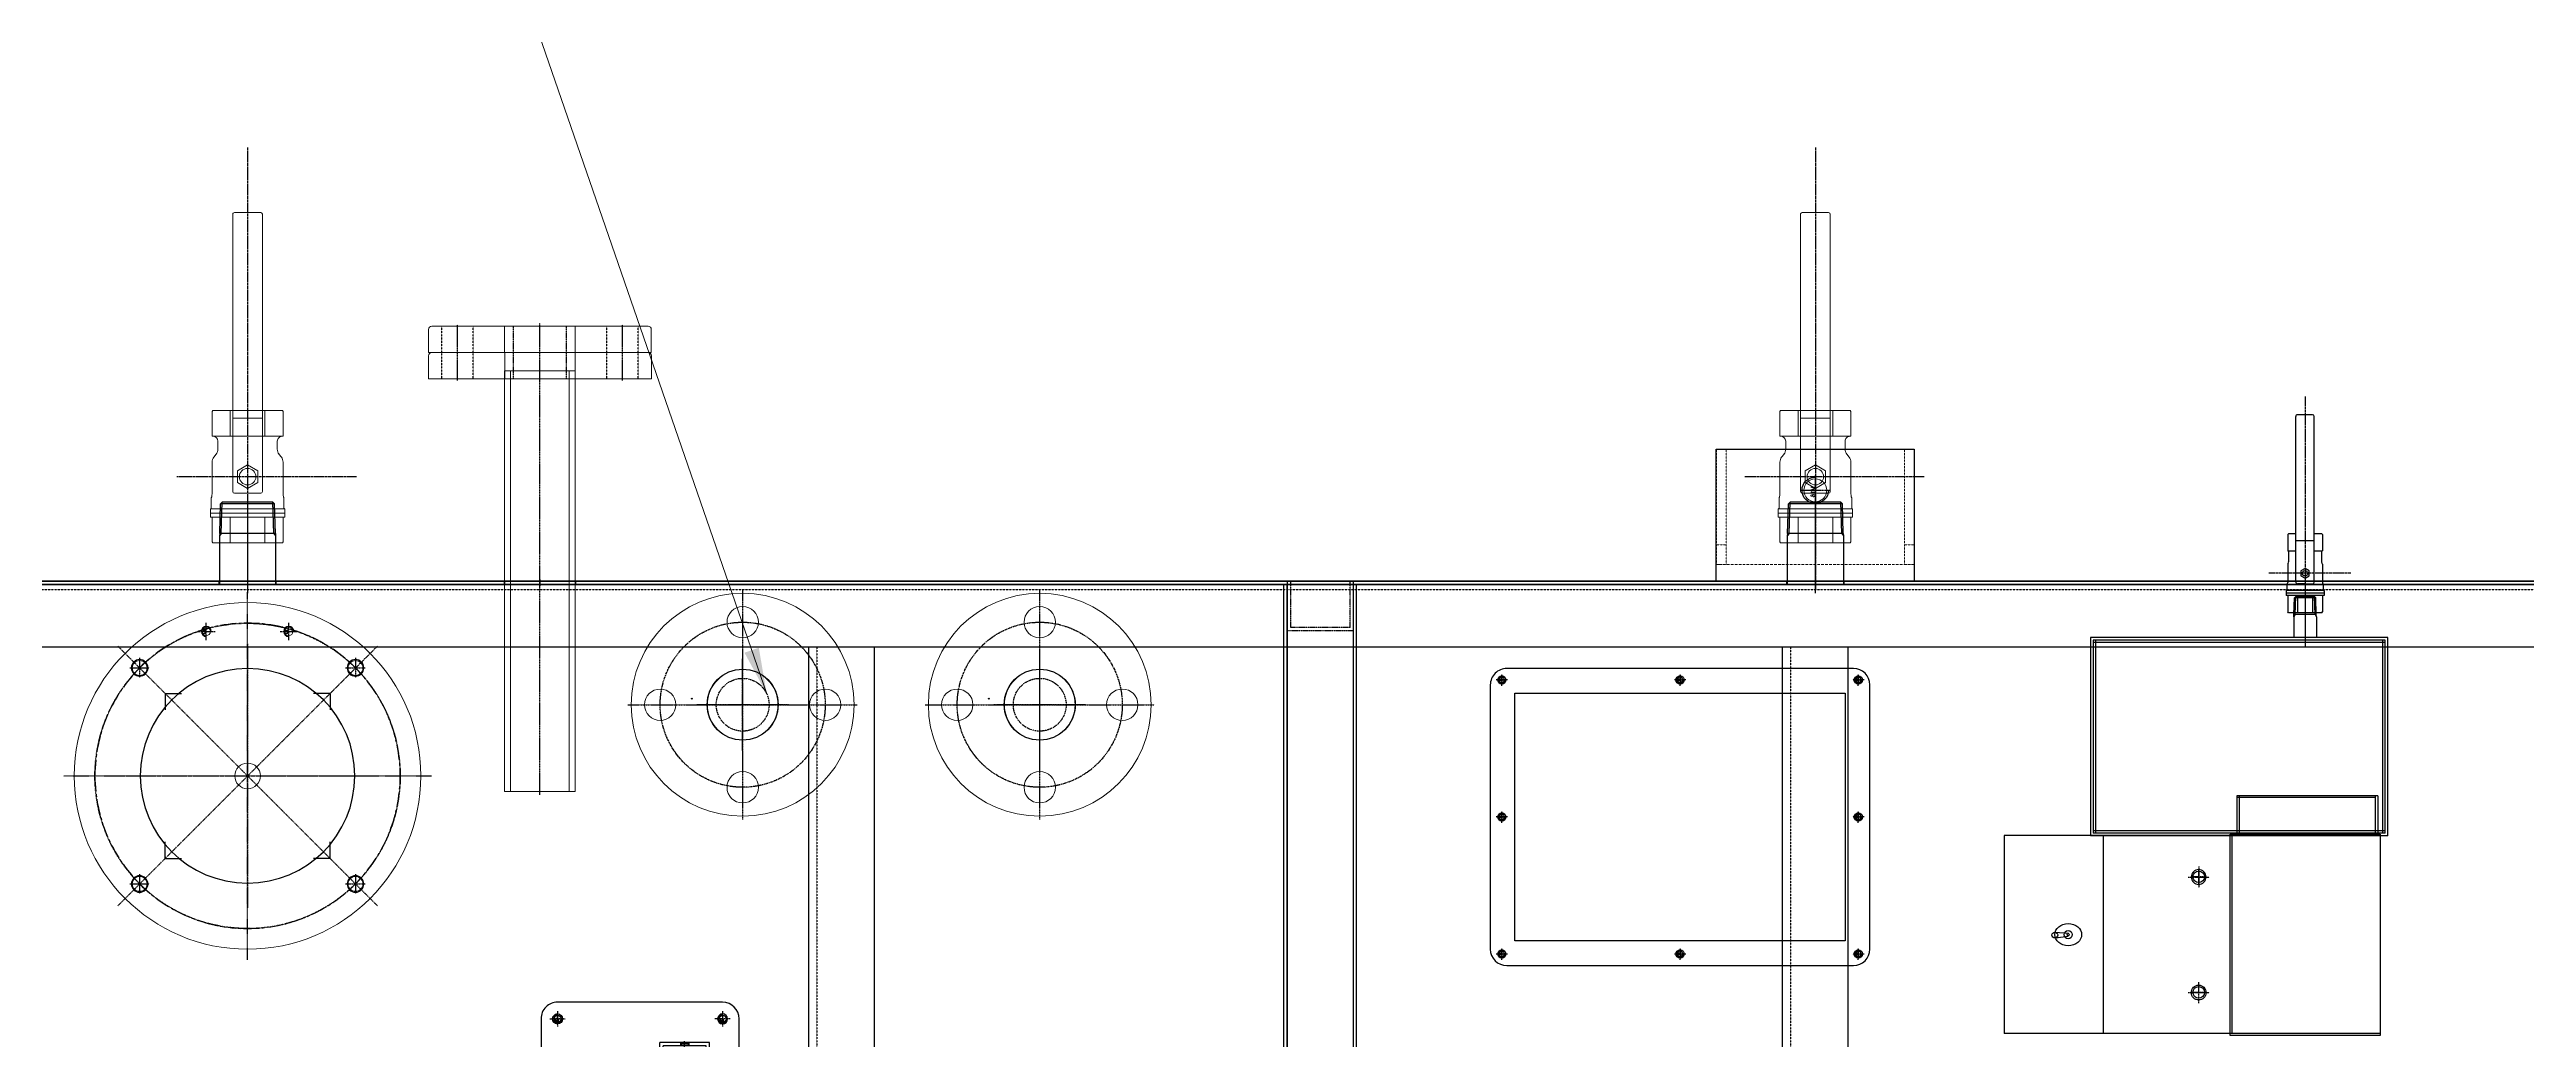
# Model space of a CAD drawing. Header units: millimetres. Extents: x -32759 to 129432, y 390 to 54305.
# Drawn here: x 14032 to 15533, y 29030 to 29629 of the extents above; entities that cross this region are included whole.
import ezdxf

# ---------------------------------------------------------------- set-up
doc = ezdxf.new("R2010")
doc.units = ezdxf.units.MM
for name, pattern in [('AM_ISO09W050', [22.5, 12, -1.5, 3, -1.5, 3, -1.5]), ('CENTER', [2, 1.25, -0.25, 0.25, -0.25]), ('CENTER2', [28.575, 19.05, -3.175, 3.175, -3.175]), ('HIDDEN', [0.375, 0.25, -0.125]), ('HIDDEN2', [4.7625, 3.175, -1.5875]), ('PHANTOM', [2.5, 1.25, -0.25, 0.25, -0.25, 0.25, -0.25])]:
    doc.linetypes.add(name, pattern=pattern)
for name, color, linetype in [('01a', 8, 'Continuous'), ('01b', 30, 'Continuous'), ('01d', 211, 'Continuous'), ('01j', 243, 'Continuous'), ('02', 2, 'PHANTOM'), ('04', 111, 'Continuous'), ('1', 20, 'Continuous'), ('3', 5, 'Continuous'), ('4', 102, 'Continuous'), ('BOM-UDEF', 3, 'Continuous'), ('CENTER', 1, 'CENTER'), ('CL', 1, 'CENTER'), ('FL', 3, 'Continuous'), ('HL', 2, 'HIDDEN'), ('PL', 5, 'PHANTOM'), ('가상', 6, 'AM_ISO09W050'), ('외형선', 3, 'Continuous')]:
    doc.layers.add(name, color=color, linetype=linetype)
for name, color, linetype, lineweight in [('03 중심선', 1, 'CENTER', 25), ('1-senter', 1, 'CENTER', 15), ('1111111', 1, 'Continuous', 25), ('2은선', 2, 'HIDDEN', 18), ('_BODY', 7, 'Continuous', 13)]:
    doc.layers.add(name, color=color, linetype=linetype, lineweight=lineweight)
doc.layers.add('08 소재', color=7, linetype='Continuous', lineweight=60, true_color=0xeb9514)
doc.styles.add('ROAMNS', font='romans.shx', dxfattribs={"width": 0.8, "bigfont": 'whgtxt.shx'})
doc.styles.add('ROMANS', font='romans')
doc.styles.get("Standard").update_dxf_attribs({"font": 'arial.ttf'})
doc.styles.add('한글', font='romans.shx', dxfattribs={"height": 4, "bigfont": 'whgtxt.shx'})
doc.dimstyles.new('7 작은 한덕_도면칫수', dxfattribs={"dimscale": 9, "dimtxt": 3.7, "dimasz": 3.1, "dimexe": 0.65, "dimexo": 1.25, "dimgap": 1, "dimtad": 1, "dimdec": 1, "dimdsep": 46, "dimtxsty": 'ROAMNS', "dimcen": 0, "dimclrd": 7, "dimclre": 7, "dimclrt": 2, "dimadec": 0, "dimazin": 2, "dimtp": 0.1, "dimtm": 0.1, "dimtfac": 0.71, "dimtdec": 1, "dimtmove": 0, "dimatfit": 3, "dimfxl": 1, "dimlwd": -1, "dimlwe": -1, "dimarcsym": 1})

# ---------------------------------------------------------------- blocks, each defined once
blk = doc.blocks.new('A$C63697C70')
at = {"ltscale": 0.5}
for p, q in [((2, 135), (2, 0)), ((16, 135), (2, 135)), ((18, 2), (18, 133)), ((2, 88.9), (18, 88.9)), ((2, 46.2), (18, 46.2)), ((2, 0), (16, 0))]:
    blk.add_line(p, q, dxfattribs=at)
for centre, start, end in [((16, 133), 0, 90), ((16, 2), 270, 0)]:
    blk.add_arc(centre, 2, start, end, dxfattribs=at)
at = {"layer": 'CL', "ltscale": 0.5}
for p, q in [((1, 117.5), (19, 117.5)), ((0, 67.5), (20, 67.5)), ((1, 17.5), (19, 17.5))]:
    blk.add_line(p, q, dxfattribs=at)
at = {"layer": 'HL', "ltscale": 0.5}
for p, q in [((2, 127), (18, 127)), ((2, 108), (18, 108)), ((2, 27), (18, 27)), ((2, 8), (18, 8))]:
    blk.add_line(p, q, dxfattribs=at)
at = {"layer": 'PL', "ltscale": 0.5}
for p, q in [((2, 83.5), (18, 83.5)), ((2, 51.5), (18, 51.5))]:
    blk.add_line(p, q, dxfattribs=at)
blk = doc.blocks.new('cvbncvbnvc')
at = {"color": 2, "ltscale": 0.5}
for p, q in [((446863.7, 224427), (446863.7, 225627)), ((446903.7, 224427), (446903.7, 225627))]:
    blk.add_line(p, q, dxfattribs=at)
at = {"ltscale": 0.5}
blk.add_line((448383.7, 224427), (445983.7, 224427), dxfattribs=at)
blk = doc.blocks.new('wqerwqrewq')
at = {"ltscale": 0.5}
for p, q in [((474275.7, 302955.3), (474275.7, 302957.3)), ((474275.7, 302957.3), (475471.7, 302957.3)), ((474275.7, 302955.3), (475471.7, 302955.3)), ((475471.7, 302955.3), (475471.7, 302957.3))]:
    blk.add_line(p, q, dxfattribs=at)
at = {"color": 2, "linetype": 'HIDDEN2', "ltscale": 0.5}
for p, q in [((474798.7, 302957.3), (474798.7, 302955.3)), ((474948.7, 302957.3), (474948.7, 302955.3))]:
    blk.add_line(p, q, dxfattribs=at)
blk = doc.blocks.new('A$C351C1466')
at = {"ltscale": 0.5}
for p, q in [((2, 140), (2, 0)), ((16, 140), (2, 140)), ((18, 2), (18, 138)), ((2, 94.3), (18, 94.3)), ((2, 45.7), (18, 45.7)), ((2, 0), (16, 0))]:
    blk.add_line(p, q, dxfattribs=at)
for centre, start, end in [((16, 138), 0, 90), ((16, 2), 270, 0)]:
    blk.add_arc(centre, 2, start, end, dxfattribs=at)
at = {"layer": 'CL', "ltscale": 0.5}
for p, q in [((1, 122.5), (19, 122.5)), ((0, 70), (20, 70)), ((1, 17.5), (19, 17.5))]:
    blk.add_line(p, q, dxfattribs=at)
at = {"layer": 'HL', "ltscale": 0.5}
for p, q in [((2, 132), (18, 132)), ((2, 113), (18, 113)), ((2, 27), (18, 27)), ((2, 8), (18, 8))]:
    blk.add_line(p, q, dxfattribs=at)
at = {"layer": 'PL', "ltscale": 0.5}
for p, q in [((2, 90), (18, 90)), ((2, 50), (18, 50))]:
    blk.add_line(p, q, dxfattribs=at)
blk = doc.blocks.new('JFGHGFHG')
at = {"ltscale": 0.5}
for p, q in [((260454.7, 106813.1), (260524.7, 106813.1)), ((260454.7, 106764.5), (260454.7, 106813.1)), ((260454.7, 106809.6), (260524.7, 106809.6)), ((260524.7, 106813.1), (260524.7, 106764.5)), ((260454.7, 106768), (260524.7, 106768)), ((260524.7, 106764.5), (260454.7, 106764.5))]:
    blk.add_line(p, q, dxfattribs=at)
at = {"layer": 'CL', "ltscale": 0.5}
blk.add_line((260452.7, 106788.8), (260526.7, 106788.8), dxfattribs=at)
blk = doc.blocks.new('SDFGSDFGSDGSDF')
at = {"color": 1, "ltscale": 0.5}
for p, q in [((452856.8, 176560), (453326.8, 176560)), ((452856.8, 176510), (452856.8, 176560)), ((453326.8, 176560), (453326.8, 176510)), ((453326.8, 176510), (452856.8, 176510))]:
    blk.add_line(p, q, dxfattribs=at)
blk = doc.blocks.new('XCBXCBCXV')
at = {"color": 1, "ltscale": 0.5}
for p, q in [((453352.6, 177682.3), (453352.6, 178152.3)), ((453352.6, 178152.3), (453452.6, 178152.3)), ((453452.6, 178152.3), (453452.6, 177682.3)), ((453452.6, 177682.3), (453352.6, 177682.3))]:
    blk.add_line(p, q, dxfattribs=at)
blk = doc.blocks.new('XCBXBXVX')
at = {"lineweight": -2}
blk.add_line((452950.4, 178431.3), (452950.4, 178441.3), dxfattribs=at)
at = {"lineweight": 30}
for p, q in [((452945.6, 178436.3), (452943.6, 178434.3)), ((452969.6, 178434.3), (452943.6, 178434.3)), ((452943.6, 178434.3), (452943.6, 178426.3)), ((452943.6, 178426.3), (452949.6, 178426.3)), ((452967.6, 178436.3), (452945.6, 178436.3)), ((452963.6, 178426.3), (452949.6, 178426.3)), ((452949.6, 178426.3), (452949.6, 178421.3)), ((452951.6, 178434.3), (452951.6, 178426.3)), ((452961.6, 178426.3), (452961.6, 178434.3)), ((452963.6, 178421.3), (452963.6, 178426.3)), ((452969.6, 178426.3), (452963.6, 178426.3)), ((452967.6, 178436.3), (452969.6, 178434.3)), ((452969.6, 178426.3), (452969.6, 178434.3)), ((452920.6, 178346.3), (452920.6, 178412.3)), ((452992.6, 178412.3), (452920.6, 178412.3)), ((452987.6, 178417.3), (452925.6, 178417.3)), ((452925.6, 178412.3), (452925.6, 178417.3)), ((452926.6, 178411.3), (452926.6, 178352.3)), ((452982.6, 178415.3), (452930.6, 178415.3)), ((452968.6, 178421.3), (452944.6, 178421.3)), ((452944.6, 178421.3), (452944.6, 178415.3)), ((452951.6, 178421.3), (452951.6, 178415.3)), ((452961.6, 178415.3), (452961.6, 178421.3)), ((452968.6, 178415.3), (452968.6, 178421.3)), ((452986.6, 178352.3), (452986.6, 178411.3)), ((452987.6, 178412.3), (452987.6, 178417.3)), ((452992.6, 178346.3), (452992.6, 178412.3)), ((452911.6, 178242.3), (452911.6, 178346.3)), ((452911.6, 178346.3), (453001.6, 178346.3)), ((452911.6, 178340.3), (453001.6, 178340.3)), ((452930.6, 178348.3), (452982.6, 178348.3)), ((453001.6, 178346.3), (453001.6, 178242.3)), ((452911.6, 178310.3), (453001.6, 178310.3)), ((452507.6, 178282.3), (452587.6, 178282.3)), ((452507.6, 178242.3), (452507.6, 178282.3)), ((452587.6, 178282.3), (452587.6, 178242.3)), ((452793.6, 178277.3), (452860.6, 178277.3)), ((452793.6, 178242.3), (452793.6, 178277.3)), ((452860.6, 178277.3), (452860.6, 178242.3)), ((453047.6, 178282.3), (452967.6, 178282.3)), ((452967.6, 178282.3), (452967.6, 178242.3)), ((453047.6, 178242.3), (453047.6, 178282.3)), ((452828.5, 178270.3), (452792.5, 178270.3)), ((452828.5, 178262.3), (452792.5, 178262.3)), ((452828.5, 178270.3), (452828.5, 178262.3)), ((452502.6, 178242.3), (452502.6, 177592.3)), ((453052.6, 178242.3), (452502.6, 178242.3)), ((452793.7, 178214.3), (452793.7, 178242.3)), ((452810.7, 178242.3), (452810.7, 178214.3)), ((452841.1, 178211.8), (452841.1, 178242.3)), ((452866.1, 178211.8), (452866.1, 178242.3)), ((453052.6, 178216.8), (453052.6, 178242.3)), ((452944.2, 178216.8), (452944.2, 177617.8)), ((453095.9, 178216.8), (452944.2, 178216.8)), ((453052.6, 178216.8), (453052.6, 177617.8)), ((453095.9, 178216.8), (453062.5, 178216.8)), ((453095.9, 177617.8), (453095.9, 178216.8)), ((452763.2, 178214.3), (452763.2, 177620.3)), ((452841.2, 178214.3), (452763.2, 178214.3)), ((452771.1, 178211.8), (452771.1, 177622.8)), ((452841.2, 178211.8), (452771.1, 178211.8)), ((452782.2, 178214.3), (452782.2, 177620.3)), ((452822.2, 178214.3), (452822.2, 177620.3)), ((452839.6, 178211.8), (452839.6, 177622.8)), ((452841.2, 177620.3), (452841.2, 178214.3)), ((452927.5, 178211.8), (452841.2, 178211.8)), ((452867.6, 178211.8), (452867.6, 177622.8)), ((452927.5, 178214.8), (452927.5, 177619.8)), ((452963.6, 178214.8), (452927.5, 178214.8)), ((452936.1, 178211.8), (452927.5, 178211.8)), ((452936.1, 177622.8), (452936.1, 178211.8)), ((452963.6, 178214.8), (452963.6, 177619.8)), ((452763.2, 177620.3), (452841.2, 177620.3)), ((452841.2, 177622.8), (452771.1, 177622.8)), ((452793.7, 177592.3), (452793.7, 177620.3)), ((452810.7, 177620.3), (452810.7, 177592.3)), ((452841.1, 177622.8), (452841.1, 177592.3)), ((452927.5, 177622.8), (452841.2, 177622.8)), ((452866.1, 177622.8), (452866.1, 177592.3)), ((452927.5, 177622.8), (452936.1, 177622.8)), ((452963.6, 177619.8), (452927.5, 177619.8)), ((453095.9, 177617.8), (452944.2, 177617.8)), ((453052.6, 177592.3), (453052.6, 177617.8)), ((453095.9, 177617.8), (453062.5, 177617.8)), ((452841.1, 177592.9), (452841.1, 177603.8)), ((452866.1, 177592.9), (452866.1, 177603.8)), ((452582.9, 177592.3), (452502.1, 177592.3)), ((452502.6, 177592.3), (453052.6, 177592.3)), ((452507.6, 177592.3), (452507.6, 177552.3)), ((452587.6, 177552.3), (452587.6, 177592.3)), ((452793.6, 177592.3), (452793.6, 177557.3)), ((452860.6, 177557.3), (452860.6, 177592.3)), ((452967.6, 177552.3), (452967.6, 177592.3)), ((453047.6, 177592.3), (453047.6, 177552.3)), ((452828.5, 177572.3), (452792.5, 177572.3)), ((452828.5, 177572.3), (452828.5, 177564.3)), ((452828.5, 177564.3), (452792.5, 177564.3)), ((452793.6, 177557.3), (452860.6, 177557.3)), ((452507.6, 177552.3), (452587.6, 177552.3)), ((453047.6, 177552.3), (452967.6, 177552.3))]:
    blk.add_line(p, q, dxfattribs=at)
for centre, radius in [((452775.3, 178266.3), 17.7), ((452775.3, 178266.3), 13), ((452547.6, 178262.3), 4.5), ((452775.3, 178266.3), 4), ((453007.6, 178262.3), 4.5), ((452954.6, 178154.5), 4), ((452954.6, 177917.3), 4), ((452954.6, 177680), 4), ((452775.3, 177568.3), 17.7), ((452547.6, 177572.3), 4.5), ((452775.3, 177568.3), 13), ((452775.3, 177568.3), 4), ((453007.6, 177572.3), 4.5)]:
    blk.add_circle(centre, radius, dxfattribs=at)
for centre, start, end in [((452930.6, 178411.3), 90, 180), ((452982.6, 178411.3), 0, 90), ((452930.6, 178352.3), 180, 270), ((452982.6, 178352.3), 270, 0)]:
    blk.add_arc(centre, 4, start, end, dxfattribs=at)
at = {"layer": '1-senter', "lineweight": 30}
for p, q in [((452555.1, 178262.3), (452540.1, 178262.3)), ((452547.6, 178254.8), (452547.6, 178269.8)), ((453000.1, 178262.3), (453015.1, 178262.3)), ((453007.6, 178269.8), (453007.6, 178254.8)), ((452954.6, 178158.5), (452954.6, 178150.5)), ((452958.6, 178154.5), (452950.6, 178154.5)), ((452958.6, 177917.3), (452950.6, 177917.3)), ((452954.6, 177921.3), (452954.6, 177913.3)), ((452958.6, 177680), (452950.6, 177680)), ((452954.6, 177684), (452954.6, 177676)), ((452540.1, 177572.3), (452555.1, 177572.3)), ((452547.6, 177579.8), (452547.6, 177564.8)), ((453000.1, 177572.3), (453015.1, 177572.3)), ((453007.6, 177579.8), (453007.6, 177564.8))]:
    blk.add_line(p, q, dxfattribs=at)
at = {"layer": 'CL', "ltscale": 5}
blk.add_line((452462.6, 177917.3), (453105.9, 177917.3), dxfattribs=at)
at = {"ltscale": 0.5, "extrusion": (0, 0, -1), "zscale": -1, "rotation": 180}
for p in [(-452414.6, 178187.3), (-452414.6, 177987.3), (-452414.6, 177787.3)]:
    blk.add_blockref('A$C351C1466', p, dxfattribs=at)
at = {"extrusion": (0, 0, -1), "zscale": -1, "rotation": 180}
for p in [(-191977.8, 284906.1), (-191977.8, 284706.1), (-191977.8, 284506.1)]:
    blk.add_blockref('JFGHGFHG', p, dxfattribs=at)
at = {"color": 1}
blk.add_blockref('XCBXCBCXV', (-500, 0), dxfattribs=at)
at = {"color": 1, "rotation": 90}
blk.add_blockref('SDFGSDFGSDGSDF', (629462.6, -275174.5), dxfattribs=at)
at = {"color": 2, "insert": (452733.4, 177857.8), "char_height": 24.75, "attachment_point": 5, "style": 'ROAMNS'}
blk.add_mtext('COOLANT SEPARATOR\\P360', dxfattribs=at)
blk = doc.blocks.new('sdfgdsgsdgsd')
at = {"layer": '1'}
blk.add_line((445072.6, 186300.7), (445072.6, 186242.2), dxfattribs=at)
at = {"layer": '3'}
for p, q in [((445055.8, 186278.4), (445056.3, 186296.3)), ((445056.3, 186296.3), (445057.3, 186297.4)), ((445089, 186296.3), (445056.3, 186296.3)), ((445088, 186297.4), (445057.3, 186297.4)), ((445089, 186296.3), (445088, 186297.4)), ((445089.5, 186278.4), (445089, 186296.3)), ((445055.6, 186276.9), (445055.6, 186247.5)), ((445089.5, 186278.4), (445055.8, 186278.4)), ((445089.6, 186276.9), (445089.6, 186247.5))]:
    blk.add_line(p, q, dxfattribs=at)
at = {"layer": '4'}
for p, q in [((445056.7, 186278.4), (445057.3, 186297.4)), ((445088.6, 186278.4), (445088, 186297.4)), ((445055.8, 186278.4), (445055.6, 186276.9)), ((445056.7, 186278.4), (445055.6, 186276.9)), ((445088.6, 186278.4), (445089.6, 186276.9)), ((445089.5, 186278.4), (445089.6, 186276.9))]:
    blk.add_line(p, q, dxfattribs=at)
blk = doc.blocks.new('BA-25P')
for p, q in [((-40, 21.1), (-39.4, 21.5)), ((-40, 21.1), (-40, -21.1)), ((-39.4, 21.5), (-24.7, 21.5)), ((-24.5, 21.3), (-24.5, -21.3)), ((-21.5, 18), (-16.7, 18)), ((-13.7, 19), (-11.8, 20.5)), ((-8.8, 21.5), (8.6, 21.5)), ((12.2, 21.7), (12.4, 21.8)), ((12.9, 22), (19, 22)), ((19.5, 22.5), (24.5, 22.5)), ((19.5, 22.5), (19.5, -22.5)), ((22, 22.5), (22, -22.5)), ((24.5, 22.5), (24.5, -22.5)), ((24.5, 21.5), (39.4, 21.5)), ((40, 21.1), (39.4, 21.5)), ((40, 21.1), (40, -21.1)), ((-160, 8), (-160, -8)), ((-159, 9), (9, 9)), ((-40, 10.5), (-24.5, 10.5)), ((-35.5, 9), (-35.5, -9)), ((10, 8), (10, -8)), ((24.5, 10.5), (40, 10.5)), ((-159, -9), (9, -9)), ((-40, -10.5), (-24.5, -10.5)), ((24.5, -10.5), (40, -10.5)), ((-40, -21.1), (-39.4, -21.5)), ((-39.4, -21.5), (-24.7, -21.5)), ((-21.5, -18), (-16.7, -18)), ((-13.7, -19), (-11.8, -20.5)), ((-8.8, -21.5), (8.6, -21.5)), ((12.2, -21.7), (12.4, -21.8)), ((12.9, -22), (19, -22)), ((19.5, -22.5), (24.5, -22.5)), ((24.5, -21.5), (39.4, -21.5)), ((40, -21.1), (39.4, -21.5))]:
    blk.add_line(p, q)
blk.add_lwpolyline([(7.2, 0), (3.6, 6.2), (-3.6, 6.2), (-7.2, 0), (-3.6, -6.2), (3.6, -6.2)], close=True)
blk.add_circle((0, 0), 5)
for centre, radius, start, end in [((-24.7, 21.3), 0.2, 0, 90), ((-21.5, 21), 3, 180, 270), ((-16.7, 23), 5, 270, 307.5582), ((-8.8, 16.5), 5, 90, 127.5582), ((8.6, 56.9), 35.4, 269.9365, 275.7235), ((12.9, 21), 1, 90, 124.5464), ((19, 22.5), 0.5, 270, 360), ((-159, 8), 1, 90, 180), ((9, 8), 1, 0, 90), ((-159, -8), 1, 180, 270), ((9, -8), 1, 270, 0), ((-24.7, -21.3), 0.2, 270, 0), ((-21.5, -21), 3, 90, 180), ((-16.7, -23), 5, 52.4418, 90), ((-8.8, -16.5), 5, 232.4418, 270), ((8.6, -56.9), 35.4, 84.2765, 90.0635), ((12.9, -21), 1, 235.4536, 270), ((19, -22.5), 0.5, 0, 90)]:
    blk.add_arc(centre, radius, start, end)
at = {"layer": 'CENTER'}
for p, q in [((0, 66), (0, -42.8)), ((-199.5, 0), (68.3, 0))]:
    blk.add_line(p, q, dxfattribs=at)
blk = doc.blocks.new('asfasfafad')
at = {"ltscale": 0.5}
blk.add_circle((450922.2, 187774.3), 3.5, dxfattribs=at)
at = {"layer": 'CL', "ltscale": 0.5}
for p, q in [((450922.2, 187778.8), (450922.2, 187769.8)), ((450917.7, 187774.3), (450926.7, 187774.3))]:
    blk.add_line(p, q, dxfattribs=at)
blk = doc.blocks.new('sdffgsdgds')
at = {"ltscale": 0.5}
for p, q in [((450625.7, 187649.8), (450625.7, 187769.8)), ((450625.7, 187769.8), (450853.7, 187769.8)), ((450715.7, 187649.8), (450715.7, 187769.8)), ((450793.7, 187649.8), (450793.7, 187769.8)), ((450853.7, 187649.8), (450853.7, 187769.8)), ((450822.6, 187711.8), (450814.8, 187710.7)), ((450822.7, 187708.3), (450814.8, 187709)), ((450625.7, 187649.8), (450853.7, 187649.8)), ((450627.2, 187625.8), (450627.2, 187649.8)), ((450628.7, 187625.8), (450628.7, 187649.8)), ((450711.2, 187625.8), (450711.2, 187649.8)), ((450712.7, 187625.8), (450712.7, 187649.8)), ((450628.7, 187626.8), (450712.7, 187626.8)), ((450627.2, 187625.8), (450712.7, 187625.8))]:
    blk.add_line(p, q, dxfattribs=at)
for centre, radius in [((450814.8, 187709.8), 2.49), ((450822.9, 187710.1), 1.78)]:
    blk.add_circle(centre, radius, dxfattribs=at)
for major_axis, ratio in [((8.13, 0), 0.829587), ((0, 0.809), 0.734174)]:
    blk.add_ellipse((450814.8, 187709.8), major_axis=major_axis, ratio=ratio, dxfattribs=at)
for p in [(-186.5, -29.5), (-186.5, -99.5)]:
    blk.add_blockref('asfasfafad', p)
blk = doc.blocks.new('kljhjkk')
at = {"layer": '1'}
blk.add_line((452009.2, 185555.5), (452009.2, 185525.2), dxfattribs=at)
at = {"layer": '3'}
for p, q in [((452002.3, 185540.5), (452002.4, 185541.9)), ((452002.3, 185540.5), (452002.3, 185527.9)), ((452002.4, 185541.9), (452002.7, 185552.1)), ((452015.9, 185541.9), (452002.4, 185541.9)), ((452002.7, 185552.1), (452003.5, 185552.9)), ((452015.6, 185552.1), (452002.7, 185552.1)), ((452014.9, 185552.9), (452003.5, 185552.9)), ((452015.6, 185552.1), (452014.9, 185552.9)), ((452015.9, 185541.9), (452015.6, 185552.1)), ((452016.1, 185540.5), (452015.9, 185541.9)), ((452016.1, 185540.5), (452016.1, 185527.9)), ((452016.1, 185527.9), (452002.3, 185527.9))]:
    blk.add_line(p, q, dxfattribs=at)
at = {"layer": '4'}
for p, q in [((452003.1, 185541.9), (452002.3, 185540.5)), ((452003.1, 185541.9), (452003.5, 185552.9)), ((452015.2, 185541.9), (452014.9, 185552.9)), ((452015.2, 185541.9), (452016.1, 185540.5))]:
    blk.add_line(p, q, dxfattribs=at)
blk = doc.blocks.new('BA-10P')
for p, q in [((-96, 6.2), (-96, 1.6)), ((-96, 1.6), (-96, -3)), ((5.4, 7.2), (-95, 7.2)), ((-24, 11.7), (-23.4, 12.1)), ((-24, 11.7), (-24, 7.2)), ((-23.4, 12.1), (-13.7, 12.1)), ((-19.6, 7.2), (-19.6, -4)), ((-13.5, 11.9), (-13.5, 7.2)), ((-13.3, 11.6), (-7, 11.6)), ((-6.4, 11.8), (-6.1, 12)), ((-5.6, 12.1), (5.6, 12.1)), ((6.2, 12.3), (6.4, 12.4)), ((6.4, 1.6), (6.4, 6.2)), ((6.4, 1.6), (6.4, -3)), ((6.9, 12.6), (10, 12.6)), ((10.5, 13.1), (13.5, 13.1)), ((10.5, 13.1), (10.5, -9.9)), ((12, 13.1), (12, -9.9)), ((13.5, 13.1), (13.5, -9.9)), ((13.5, 12.1), (23.4, 12.1)), ((13.5, 6.1), (24, 6.1)), ((24, 11.7), (23.4, 12.1)), ((24, 11.7), (24, -8.5)), ((5.4, -4), (-95, -4)), ((-24, -4), (-24, -8.5)), ((-24, -8.5), (-23.4, -8.9)), ((-23.4, -8.9), (-13.7, -8.9)), ((-13.5, -4), (-13.5, -8.7)), ((-13.3, -8.4), (-7, -8.4)), ((-6.4, -8.5), (-6.1, -8.7)), ((-5.6, -8.9), (5.6, -8.9)), ((6.2, -9.1), (6.4, -9.2)), ((6.9, -9.4), (10, -9.4)), ((10.5, -9.9), (13.5, -9.9)), ((13.5, -2.9), (24, -2.9)), ((13.5, -8.9), (23.4, -8.9)), ((24, -8.5), (23.4, -8.9))]:
    blk.add_line(p, q)
blk.add_lwpolyline([(3, 1.6), (1.5, 4.2), (-1.5, 4.2), (-3, 1.6), (-1.5, -1), (1.5, -1)], close=True)
blk.add_circle((0, 1.6), 1.62)
for centre, radius, start, end in [((-95, 6.2), 1, 90, 180), ((-13.7, 11.9), 0.2, 0, 90), ((-13.3, 11.8), 0.2, 180, 270), ((-7, 12.6), 1, 270, 300.7995), ((-5.6, 11.1), 1, 90, 120.7995), ((5.4, 6.2), 1, 0, 90), ((5.6, 13.1), 1, 270, 304.5464), ((6.9, 11.6), 1, 90, 124.5464), ((10, 13.1), 0.5, 270, 0), ((-95, -3), 1, 180, 270), ((-13.7, -8.7), 0.2, 270, 0), ((-13.3, -8.6), 0.2, 90, 180), ((-7, -9.4), 1, 59.2005, 90), ((-5.6, -7.9), 1, 239.2005, 270), ((5.4, -3), 1, 270, 0), ((5.6, -9.9), 1, 55.4536, 90), ((6.9, -8.4), 1, 235.4536, 270), ((10, -9.9), 0.5, 0, 90)]:
    blk.add_arc(centre, radius, start, end)
at = {"layer": 'CENTER'}
for p, q in [((0, 29.4), (0, -20.5)), ((-107.1, 1.6), (44.8, 1.6))]:
    blk.add_line(p, q, dxfattribs=at)
blk = doc.blocks.new('sdfgsdfgsdfgfsdgd')
at = {"ltscale": 0.5}
for p, q in [((452555, 185817.4), (452435, 185817.4)), ((452435, 185817.4), (452435, 185637.4)), ((452553.5, 185815.9), (452436.5, 185815.9)), ((452436.5, 185815.9), (452436.5, 185638.9)), ((452553.5, 185814.4), (452436.5, 185814.4)), ((452438, 185815.9), (452438, 185638.9)), ((452552, 185815.9), (452552, 185638.9)), ((452553.5, 185815.9), (452553.5, 185638.9)), ((452555, 185817.4), (452555, 185637.4)), ((452435, 185637.4), (452555, 185637.4)), ((452436.5, 185640.4), (452553.5, 185640.4)), ((452436.5, 185638.9), (452553.5, 185638.9))]:
    blk.add_line(p, q, dxfattribs=at)
blk.add_blockref('BA-10P', (452396, 185765.7))
at = {"rotation": 90}
blk.add_blockref('kljhjkk', (637962.9, -266241.8), dxfattribs=at)
blk = doc.blocks.new('asdfsadsf')
blk.add_blockref('sdffgsdgds', (-2345.6, 18433.1))
at = {"rotation": 90}
blk.add_blockref('sdfgsdfgsdfgfsdgd', (634093, -246472), dxfattribs=at)
blk = doc.blocks.new('ORDERNO')
at = {"color": 3}
blk.add_attdef('ORDER', (0, 0), '', height=5, dxfattribs=at)
blk = doc.blocks.new('lyk-2481')
blk.add_circle((1114232, 10051.3), 2.46)
at = {"layer": '03 중심선'}
for p, q in [((1114232, 10056.5), (1114232, 10046)), ((1114226.7, 10051.3), (1114237.3, 10051.3))]:
    blk.add_line(p, q, dxfattribs=at)
at = {"layer": '1111111'}
blk.add_arc((1114232, 10051.3), 3, 270, 180, dxfattribs=at)
at = {"color": 2}
ref = blk.add_blockref('ORDERNO', (1114230.6, 10051.6), dxfattribs=dict(at, xscale=0.5, yscale=0.5, zscale=0.5))
ref.add_attrib('ORDER', 'M6', (1114230.6, 10051.6), dxfattribs={"color": 0, "height": 1.5, "style": 'ROMANS', "width": 0.8})
blk = doc.blocks.new('A$C5DE60368')
at = {"ltscale": 2}
blk.add_circle((111.4, 111.4), 105, dxfattribs=at)
for centre, radius in [((46, 176.8), 4.5), ((176.8, 176.8), 4.5), ((111.4, 111.4), 7.75), ((46, 46), 4.5), ((176.8, 46), 4.5)]:
    blk.add_circle(centre, radius)
at = {"layer": '03 중심선', "ltscale": 0.25}
for p, q in [((111.4, 222.8), (111.4, 0)), ((32.6, 32.6), (190.1, 190.1)), ((32.6, 190.1), (190.1, 32.6)), ((0, 111.4), (222.8, 111.4))]:
    blk.add_line(p, q, dxfattribs=at)
blk.add_circle((111.4, 111.4), 92.5, dxfattribs=at)
at = {"layer": '가상'}
for p, q in [((61.4, 161.4), (71.4, 161.4)), ((61.4, 161.4), (61.4, 151.4)), ((161.4, 161.4), (151.4, 161.4)), ((161.4, 161.4), (161.4, 151.4)), ((61.4, 61.4), (61.4, 71.4)), ((61.4, 61.4), (71.4, 61.4)), ((161.4, 61.4), (151.4, 61.4)), ((161.4, 61.4), (161.4, 71.4))]:
    blk.add_line(p, q, dxfattribs=at)
for p in [(-1114033.1, -9914.9), (-1114033.1, -9964.9)]:
    blk.add_blockref('lyk-2481', p)
blk = doc.blocks.new('A$C36E35FFA')
at = {"ltscale": 0.5}
blk.add_circle((3.5, 3.5), 2.5, dxfattribs=at)
at = {"layer": 'CL', "ltscale": 0.5}
for p, q in [((0, 3.5), (7, 3.5)), ((3.5, 7), (3.5, 0))]:
    blk.add_line(p, q, dxfattribs=at)
blk = doc.blocks.new('sdfgsdfgsdfgsdfs')
at = {"ltscale": 0.5}
for p, q in [((450262, 185547.2), (450052, 185547.2)), ((450042, 185537.2), (450042, 185377.2)), ((450272, 185377.2), (450272, 185537.2)), ((450052, 185367.2), (450262, 185367.2))]:
    blk.add_line(p, q, dxfattribs=at)
for centre, start, end in [((450052, 185537.2), 90, 180), ((450262, 185537.2), 0, 90), ((450052, 185377.2), 180, 270), ((450262, 185377.2), 270, 0)]:
    blk.add_arc(centre, 10, start, end, dxfattribs=at)
for p in [(450045.5, 185536.7), (450153.5, 185536.7), (450261.5, 185536.7), (450045.5, 185453.7), (450261.5, 185453.7), (450045.5, 185370.7), (450153.5, 185370.7), (450261.5, 185370.7)]:
    blk.add_blockref('A$C36E35FFA', p, dxfattribs=at)
blk = doc.blocks.new('xcvbxcvbcvbvxcxc')
at = {"ltscale": 0.5}
for p, q in [((508454.9, 282119), (508454.9, 284519)), ((508494.9, 284479), (508494.9, 282159))]:
    blk.add_line(p, q, dxfattribs=at)
at = {"layer": 'HL', "ltscale": 0.5}
blk.add_line((508459.9, 282124), (508459.9, 284514), dxfattribs=at)
blk = doc.blocks.new('asfdsdfafsad')
at = {"ltscale": 0.5}
for p, q in [((507346.1, 283868.7), (506226.1, 283868.7)), ((506226.1, 283868.7), (506226.1, 283828.7)), ((507346.1, 283868.7), (507346.1, 283828.7)), ((506226.1, 283828.7), (507346.1, 283828.7))]:
    blk.add_line(p, q, dxfattribs=at)
at = {"layer": 'HL', "ltscale": 0.5}
blk.add_line((506226.1, 283833.7), (507346.1, 283833.7), dxfattribs=at)
blk = doc.blocks.new('sdfgfgsfdgsd')
for name, p in [('xcvbxcvbcvbvxcxc', (-2088.1, -1572.4)), ('asfdsdfafsad', (180.7, -2102.1)), ('asfdsdfafsad', (180.7, -2692.1))]:
    blk.add_blockref(name, p)
blk = doc.blocks.new('sdfgsdgfdgd')
at = {"ltscale": 0.5}
blk.add_circle((489855.9, 297052.9), 6.92, dxfattribs=at)
at = {"layer": 'CL', "ltscale": 0.5}
for p, q in [((489855.9, 297061.9), (489855.9, 297043.9)), ((489846.9, 297052.9), (489864.9, 297052.9))]:
    blk.add_line(p, q, dxfattribs=at)
at = {"layer": 'FL', "color": 1, "ltscale": 0.5}
blk.add_arc((489855.9, 297052.9), 8, 270, 180, dxfattribs=at)
at = {"color": 2, "style": '한글'}
blk.add_text('M16', height=2.4, dxfattribs=at).set_placement((489853.5, 297053.1))
blk = doc.blocks.new('sdfgsdfsdgsd')
at = {"color": 2, "linetype": 'HIDDEN2', "ltscale": 0.5}
blk.add_line((490032.2, 296995.1), (490032.2, 297115.1), dxfattribs=at)
at = {"ltscale": 0.5}
blk.add_line((490042.2, 296995.1), (490042.2, 297115.1), dxfattribs=at)
at = {"layer": '외형선'}
for p, q in [((490042.2, 297115.1), (489962.2, 297115.1)), ((489962.2, 297115.1), (489962.2, 296995.1)), ((489962.2, 296995.1), (490042.2, 296995.1))]:
    blk.add_line(p, q, dxfattribs=at)
blk.add_blockref('sdfgsdgfdgd', (131.3, 2.2))
blk = doc.blocks.new('cvbncncvbcn')
at = {"ltscale": 0.5}
for p, q in [((490334.8, 296974.9), (490334.8, 296980.9)), ((490334.8, 296980.9), (490404.8, 296980.9)), ((490334.8, 296974.9), (490404.8, 296974.9)), ((490392.8, 296974.9), (490392.8, 296980.9)), ((490404.8, 296974.9), (490404.8, 296980.9))]:
    blk.add_line(p, q, dxfattribs=at)
blk = doc.blocks.new('ASFDASFDDFAS')
blk.add_blockref('sdfgsdfsdgsd', (21.3, -380.4))
at = {"layer": '2은선', "xscale": -1, "rotation": 180}
blk.add_blockref('cvbncncvbcn', (-351.3, 593709.5), dxfattribs=at)
at = {"layer": '2은선'}
blk.add_blockref('cvbncncvbcn', (-351.3, -360.2), dxfattribs=at)
blk = doc.blocks.new('sdfgsdgfsdsd')
at = {"color": 2, "linetype": 'HIDDEN2', "ltscale": 0.5}
for p, q in [((451500.1, 204107.9), (451500.1, 204109.9)), ((451534.6, 204107.9), (451534.6, 204109.9))]:
    blk.add_line(p, q, dxfattribs=at)
at = {"layer": 'CL', "ltscale": 0.5}
blk.add_line((451517.3, 204105.9), (451517.3, 204111.9), dxfattribs=at)
blk = doc.blocks.new('dfsgdsgdsfg')
at = {"ltscale": 0.5}
for p, q in [((451267.3, 204109.9), (453667.3, 204109.9)), ((451267.3, 204107.9), (453667.3, 204107.9))]:
    blk.add_line(p, q, dxfattribs=at)
for p in [(950, 0), (1900, 0)]:
    blk.add_blockref('sdfgsdgfsdsd', p)
blk = doc.blocks.new('asdfsfsadas')
at = {"color": 2, "linetype": 'HIDDEN2', "ltscale": 0.5}
for p, q in [((499558.6, 279988.1), (499560.6, 279988.1)), ((499558.6, 279945.1), (499560.6, 279945.1))]:
    blk.add_line(p, q, dxfattribs=at)
at = {"layer": 'CL', "ltscale": 0.5}
blk.add_line((499557.6, 279966.6), (499561.6, 279966.6), dxfattribs=at)
blk = doc.blocks.new('dsfgsdgfsdgs')
blk.add_blockref('dfsgdsgdsfg', (43626.8, 79917.1))
at = {"xscale": -1, "rotation": 270}
blk.add_blockref('asdfsfsadas', (216900.3, -215533.7), dxfattribs=at)
blk = doc.blocks.new('sdfgsfdgsdfggsgs')
at = {"ltscale": 0.5}
for p, q in [((487603.6, 279284), (487603.6, 279326.7)), ((487603.6, 279326.7), (487858.6, 279326.7)), ((487858.6, 279323.2), (487603.6, 279323.2)), ((487858.6, 279326.7), (487858.6, 279284)), ((487858.6, 279287.5), (487603.6, 279287.5)), ((487858.6, 279284), (487603.6, 279284))]:
    blk.add_line(p, q, dxfattribs=at)
at = {"layer": 'CL', "ltscale": 0.5}
blk.add_line((487860.6, 279305.3), (487601.6, 279305.3), dxfattribs=at)
at = {"ltscale": 0.5, "rotation": 180}
blk.add_blockref('A$C63697C70', (487610.6, 279372.8), dxfattribs=at)
blk = doc.blocks.new('HS_BOM', base_point=(-3113.6, 16316.3))
at = {"layer": 'BOM-UDEF'}
blk.add_circle((-3113.6, 16316.3), 0.25, dxfattribs=at)
blk = doc.blocks.new('A$C386F4B6A')
at = {"ltscale": 0.5}
for centre, radius in [((69.5, 69.5), 67.5), ((69.5, 119.5), 9.5), ((69.5, 69.5), 21.4), ((19.5, 69.5), 9.5), ((119.5, 69.5), 9.5), ((69.5, 19.5), 9.5)]:
    blk.add_circle(centre, radius, dxfattribs=at)
at = {"layer": 'CL', "ltscale": 0.5}
for p, q in [((69.5, 139), (69.5, 0)), ((0, 69.5), (139, 69.5))]:
    blk.add_line(p, q, dxfattribs=at)
blk.add_circle((69.5, 69.5), 50, dxfattribs=at)
at = {"layer": 'PL', "ltscale": 0.5}
blk.add_circle((69.5, 69.5), 16, dxfattribs=at)
at = {"layer": 'BOM-UDEF', "ltscale": 0.5}
blk.add_blockref('HS_BOM', (73.2, 100.3), dxfattribs=at)
blk = doc.blocks.new('A$C528D25A0')
blk.add_circle((3, 3), 1.62)
at = {"layer": 'CL'}
for p, q in [((0, 3), (6, 3)), ((3, 6), (3, 0))]:
    blk.add_line(p, q, dxfattribs=at)
at = {"layer": 'FL', "color": 1}
blk.add_arc((3, 3), 2, 270, 180, dxfattribs=at)
at = {"color": 2, "insert": (2.5, 4), "char_height": 0.56, "width": 1.478, "attachment_point": 1, "style": 'ROAMNS'}
blk.add_mtext('M4', dxfattribs=at)
blk = doc.blocks.new('xcvbxcbxc')
at = {"ltscale": 0.5}
blk.add_circle((451078.4, 186078.3), 4.5, dxfattribs=at)
blk.add_circle((451078.4, 186078.3), 4.5, dxfattribs=at)
at = {"layer": 'CL', "ltscale": 0.5}
for p, q in [((451078.4, 186084.7), (451078.4, 186071.9)), ((451072, 186078.3), (451084.8, 186078.3))]:
    blk.add_line(p, q, dxfattribs=at)
blk = doc.blocks.new('sdgsdgffsdgfds')
at = {"ltscale": 0.5}
for p, q in [((451174.4, 186068.3), (451052.4, 186068.3)), ((451052.4, 186068.3), (451052.4, 185977.3)), ((451174.4, 185977.3), (451174.4, 186068.3)), ((451052.4, 185977.3), (451174.4, 185977.3))]:
    blk.add_line(p, q, dxfattribs=at)
blk.add_blockref('xcvbxcbxc', (0, 9))
at = {"xscale": -1}
blk.add_blockref('xcvbxcbxc', (902226.8, 9), dxfattribs=at)
blk = doc.blocks.new('asfdsafsfas')
at = {"ltscale": 0.5}
blk.add_circle((446413, 186122.4), 5, dxfattribs=at)
at = {"layer": 'CL', "ltscale": 0.5}
for p, q in [((446413, 186128.4), (446413, 186116.4)), ((446407, 186122.4), (446419, 186122.4))]:
    blk.add_line(p, q, dxfattribs=at)
blk = doc.blocks.new('asdfasfdsfsa')
blk.add_blockref('asfdsafsfas', (0, 0))
blk = doc.blocks.new('sdfgsdfgsdsf')
at = {"color": 1, "linetype": 'CENTER2', "ltscale": 0.5}
blk.add_circle((443684.2, 208741.5), 92.5, dxfattribs=at)
at = {"ltscale": 0.5}
blk.add_circle((443684.2, 208741.5), 65, dxfattribs=at)
at = {"layer": 'CL', "ltscale": 0.5}
for p, q in [((443684.2, 208821.5), (443684.2, 208661.5)), ((443764.2, 208741.5), (443604.2, 208741.5))]:
    blk.add_line(p, q, dxfattribs=at)
at = {"rotation": 270}
for p in [(257496.4, 655219.9), (257627.2, 655219.9), (257496.4, 655089), (257627.2, 655089)]:
    blk.add_blockref('asdfasfdsfsa', p, dxfattribs=at)
blk = doc.blocks.new('sadfasdfsa')
at = {"ltscale": 0.5}
for p, q in [((452868.2, 198400.7), (452908.2, 198400.7)), ((452868.2, 198400.7), (452868.2, 198370.7)), ((452870.2, 198398.7), (452906.2, 198398.7)), ((452870.2, 198398.7), (452870.2, 198370.7)), ((452906.2, 198398.7), (452906.2, 198370.7)), ((452908.2, 198400.7), (452908.2, 198370.7)), ((452868.2, 198370.7), (452870.2, 198370.7)), ((452906.2, 198370.7), (452908.2, 198370.7))]:
    blk.add_line(p, q, dxfattribs=at)
blk = doc.blocks.new('DFSGFGDSGD')
at = {"ltscale": 0.5}
blk.add_circle((514123.5, 287089.9), 2.07, dxfattribs=at)
at = {"layer": 'CL', "ltscale": 0.5}
for p, q in [((514123.5, 287093.4), (514123.5, 287086.4)), ((514120, 287089.9), (514127, 287089.9))]:
    blk.add_line(p, q, dxfattribs=at)
at = {"layer": 'FL', "color": 1, "ltscale": 0.5}
blk.add_arc((514123.5, 287089.9), 2.5, 270, 180, dxfattribs=at)
at = {"color": 2, "ltscale": 0.5, "insert": (514122.8, 287091.3), "char_height": 1.2, "width": 1.091, "attachment_point": 1, "style": '한글'}
blk.add_mtext('M5', dxfattribs=at)
blk = doc.blocks.new('safdasfdfasd')
at = {"ltscale": 0.5}
blk.add_circle((498293.2, 279681.8), 21.5, dxfattribs=at)
at = {"layer": 'CL', "ltscale": 0.5}
for p, q in [((498293.2, 279709.6), (498293.2, 279654)), ((498265.4, 279681.8), (498321, 279681.8))]:
    blk.add_line(p, q, dxfattribs=at)
blk = doc.blocks.new('SDFGDSFGDSGSDGSD')
at = {"ltscale": 0.5}
for p, q in [((496076.1, 278157.7), (496076.1, 278307.7)), ((496076.1, 278307.7), (496276.1, 278307.7)), ((496276.1, 278307.7), (496276.1, 278157.7)), ((496276.1, 278157.7), (496076.1, 278157.7)), ((497294.1, 278089.9), (494894.1, 278089.9))]:
    blk.add_line(p, q, dxfattribs=at)
at = {"extrusion": (0, 0, -1), "zscale": -1}
for name, p, rotation in [('sdgsdgffsdgfds', (-309774.5, -172809.3), 90), ('sdfgsdfgsdsf', (-53359.9, 486949.3), 180)]:
    blk.add_blockref(name, p, dxfattribs=dict(at, rotation=rotation))
for name, p in [('DFSGFGDSGD', (-17367.3, -8734.9)), ('DFSGFGDSGD', (-17267.3, -8734.9)), ('safdasfdfasd', (-1729.1, -1517.1)), ('safdasfdfasd', (-1549.1, -1517.1))]:
    blk.add_blockref(name, p)
at = {"ltscale": 0.5, "extrusion": (0, 0, -1), "zscale": -1, "rotation": 90}
for p in [(-496065.1, 278312.7), (-496173.1, 278312.7), (-496281.1, 278312.7), (-496065.1, 278229.7), (-496281.1, 278229.7), (-496065.1, 278146.7), (-496173.1, 278146.7), (-496281.1, 278146.7)]:
    blk.add_blockref('A$C528D25A0', p, dxfattribs=at)
at = {"layer": '02'}
blk.add_blockref('sadfasdfsa', (43505.8, 79719.2), dxfattribs=at)
blk = doc.blocks.new('XCVBXCVBVXCBC')
at = {"ltscale": 0.5}
blk.add_circle((514250.5, 287239.7), 3, dxfattribs=at)
at = {"layer": 'CL', "ltscale": 0.5}
for p, q in [((514250.5, 287244.3), (514250.5, 287235.1)), ((514245.9, 287239.7), (514255.1, 287239.7))]:
    blk.add_line(p, q, dxfattribs=at)
blk = doc.blocks.new('VBNBN')
at = {"color": 2, "linetype": 'HIDDEN2', "ltscale": 0.5}
for p, q in [((514128.5, 287092.4), (514129, 287092)), ((514129, 287092), (514129, 287087.8)), ((514129, 287092), (514130.1, 287092)), ((514130.1, 287092), (514130.5, 287092.4)), ((514130.1, 287092), (514130.1, 287087.8)), ((514128.5, 287087.4), (514129, 287087.8)), ((514129, 287087.8), (514130.1, 287087.8)), ((514130.1, 287087.8), (514130.5, 287087.4))]:
    blk.add_line(p, q, dxfattribs=at)
at = {"layer": 'CL', "ltscale": 0.5}
blk.add_line((514131.5, 287089.9), (514127.5, 287089.9), dxfattribs=at)
at = {"layer": 'FL', "color": 2, "linetype": 'HIDDEN2', "ltscale": 0.5}
for p, q in [((514128.5, 287092.4), (514130.5, 287092.4)), ((514128.5, 287087.4), (514130.5, 287087.4))]:
    blk.add_line(p, q, dxfattribs=at)
blk = doc.blocks.new('CVNVBNVNC')
at = {"ltscale": 0.5}
for p, q in [((514350.5, 287249.7), (514250.5, 287249.7)), ((514240.5, 287239.7), (514240.5, 287139.7)), ((514360.5, 287139.7), (514360.5, 287239.7)), ((514258.5, 287225.2), (514258.5, 287154.2)), ((514258.5, 287225.2), (514288.5, 287225.2)), ((514260.5, 287223.2), (514260.5, 287156.2)), ((514260.5, 287223.2), (514286.5, 287223.2)), ((514286.5, 287223.2), (514286.5, 287156.2)), ((514288.5, 287225.2), (514288.5, 287154.2)), ((514258.5, 287154.2), (514288.5, 287154.2)), ((514260.5, 287156.2), (514286.5, 287156.2)), ((514250.5, 287129.7), (514350.5, 287129.7))]:
    blk.add_line(p, q, dxfattribs=at)
for centre, start, end in [((514250.5, 287239.7), 90, 180), ((514350.5, 287239.7), 0, 90), ((514250.5, 287139.7), 180, 270), ((514350.5, 287139.7), 270, 0)]:
    blk.add_arc(centre, 10, start, end, dxfattribs=at)
for name, p in [('XCVBXCVBVXCBC', (0, 0)), ('VBNBN', (130, 119.9))]:
    blk.add_blockref(name, p)
at = {"xscale": -1}
for name, p in [('XCVBXCVBVXCBC', (1028601, 0)), ('VBNBN', (1028417.1, 119.9))]:
    blk.add_blockref(name, p, dxfattribs=at)
for name, p, rotation in [('VBNBN', (227183.6, 801353.8), 270), ('VBNBN', (1028417.1, 574259.6), 180), ('XCVBXCVBVXCBC', (1028601, 574379.5), 180)]:
    blk.add_blockref(name, p, dxfattribs=dict(rotation=rotation))
for name, p, rotation in [('VBNBN', (130, 574259.6), 180), ('VBNBN', (227183.6, -226974.3), 270), ('XCVBXCVBVXCBC', (0, 574379.5), 180)]:
    blk.add_blockref(name, p, dxfattribs=dict(at, rotation=rotation))
blk = doc.blocks.new('sdfgsdfgcxvxbxcv')
for name, p, rotation in [('BA-25P', (262496.288, 142090.545), 270), ('BA-25P', (263446.288, 142090.545), 270), ('A$C5DE60368', (262607.672, 141797.879), 90.00000000000001)]:
    blk.add_blockref(name, p, dxfattribs=dict(rotation=rotation))
at = {"ltscale": 0.5}
for name, p, rotation in [('A$C63697C70', (262740.933, 142163.765), 90), ('A$C386F4B6A', (262865.787, 141882.884), 90.00000000000001), ('A$C386F4B6A', (263045.786, 141882.884), 90.00000000000001)]:
    blk.add_blockref(name, p, dxfattribs=dict(at, rotation=rotation))
at = {"xscale": -1, "rotation": 90}
for name, p in [('sdfgsfdgsdfggsgs', (541978.744, 629758.36)), ('ASFDASFDDFAS', (560120.915, 632090.792))]:
    blk.add_blockref(name, p, dxfattribs=at)
for p in [(-182576.353, -44222.247), (-181626.353, -44222.247)]:
    blk.add_blockref('sdfgdsgsdgsd', p)
at = {"color": 1, "rotation": 90.00000000000001}
blk.add_blockref('XCBXBXVX', (442196.549, -311265.294), dxfattribs=at)
at = {"layer": '01a', "rotation": 270}
blk.add_blockref('sdfgfgsfdgsd', (-18300.371, 648394.062), dxfattribs=at)
at = {"layer": '01b', "xscale": -1, "rotation": 180}
blk.add_blockref('cvbncvbnvc', (-183737.46, 366454.307), dxfattribs=at)
at = {"layer": '01d'}
for name, p, rotation in [('asdfsadsf', (712068.688, 347956.024), 180), ('wqerwqrewq', (566123.612, -333446.48), 90.00000000000001)]:
    blk.add_blockref(name, p, dxfattribs=dict(at, rotation=rotation))
at = {"layer": '01d', "xscale": -1, "rotation": 270}
blk.add_blockref('wqerwqrewq', (-39831.036, -333446.48), dxfattribs=at)
at = {"layer": '01j', "rotation": 180}
for name, p in [('sdfgsdfgsdfgsdfs', (713521.309, 327341.583)), ('CVNVBNVNC', (777034.61, 428901.871))]:
    blk.add_blockref(name, p, dxfattribs=at)
at = {"layer": '04', "rotation": 180}
blk.add_blockref('SDFGDSFGDSGSDGSD', (759540.371, 420117.12), dxfattribs=at)
at = {"layer": '08 소재', "rotation": 180}
blk.add_blockref('dsfgsdgfsdgs', (759540.371, 426052.207), dxfattribs=at)
at = {"ltscale": 0.5}
blk.add_leader([(262810.838, 141959.037), (262489.289, 142889.723), (261793.183, 142889.723)], dimstyle='7 작은 한덕_도면칫수', override={"dimgap": 1, "dimtad": 1}, dxfattribs=at)

msp = doc.modelspace()

# ---------------------------------------------------------------- block references
at = {"layer": '_BODY'}
msp.add_blockref('sdfgsdfgcxvxbxcv', (-248343.9, -112720), dxfattribs=at)

doc.saveas('drawing.dxf')
